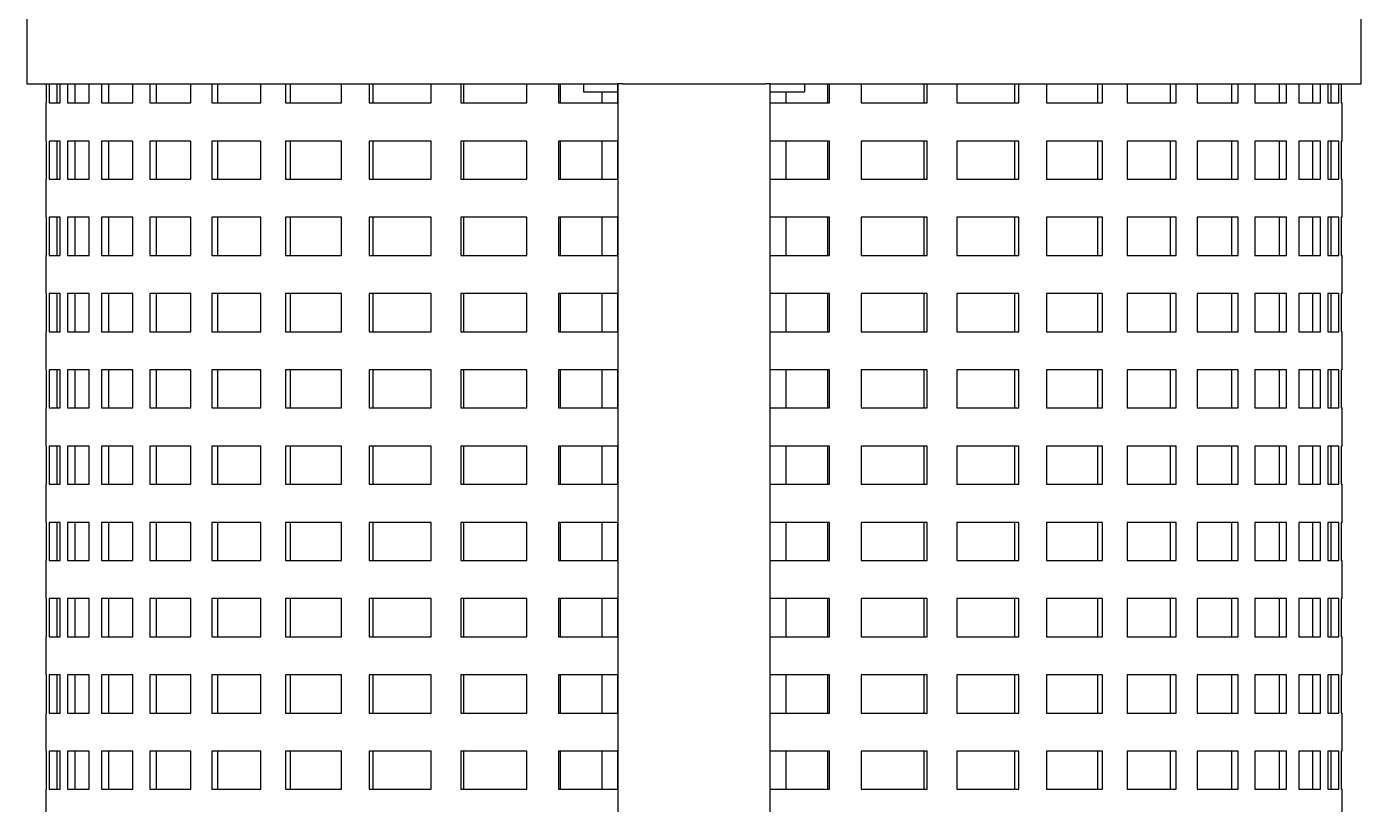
# Model space of a CAD drawing. Header units: millimetres. Extents: x 2214 to 8154, y -2115 to 2085.
# Drawn here: x 3843.4 to 4193.4, y 1075 to 1278.9 of the extents above; entities that cross this region are included whole.
import ezdxf

# ---------------------------------------------------------------- set-up
doc = ezdxf.new("R2010")
doc.units = ezdxf.units.MM

# ---------------------------------------------------------------- blocks, each defined once
blk = doc.blocks.new('front')
for p, q in [((-544.82, 1178.32), (-544.82, 1148.32)), ((-194.82, 1148.32), (-194.82, 1178.32)), ((-544.82, 1148.32), (-389.83, 1148.32)), ((-539.58, 1143.32), (-539.58, 1148.32)), ((-538.91, 1148.32), (-538.91, 1143.32)), ((-536.92, 1148.32), (-536.92, 1143.32)), ((-536.06, 1143.32), (-536.06, 1148.32)), ((-534.08, 1148.32), (-534.08, 1143.32)), ((-532.15, 1148.32), (-532.15, 1143.32)), ((-528.45, 1143.32), (-528.45, 1148.32)), ((-525.21, 1148.32), (-525.21, 1143.32)), ((-523.38, 1148.32), (-523.38, 1143.32)), ((-516.94, 1143.32), (-516.94, 1148.32)), ((-512.51, 1148.32), (-512.51, 1143.32)), ((-510.83, 1148.32), (-510.83, 1143.32)), ((-501.8, 1143.32), (-501.8, 1148.32)), ((-496.3, 1148.32), (-496.3, 1143.32)), ((-494.81, 1148.32), (-494.81, 1143.32)), ((-483.42, 1143.32), (-483.42, 1148.32)), ((-476.97, 1148.32), (-476.97, 1143.32)), ((-475.71, 1148.32), (-475.71, 1143.32)), ((-462.23, 1143.32), (-462.23, 1148.32)), ((-455, 1148.32), (-455, 1143.32)), ((-454, 1148.32), (-454, 1143.32)), ((-438.77, 1143.32), (-438.77, 1148.32)), ((-430.94, 1148.32), (-430.94, 1143.32)), ((-430.22, 1148.32), (-430.22, 1143.32)), ((-413.62, 1143.32), (-413.62, 1148.32)), ((-405.37, 1148.32), (-405.37, 1143.32)), ((-404.95, 1148.32), (-404.95, 1143.32)), ((-398.82, 1148.32), (-398.82, 1146.27)), ((-389.83, 1143.32), (-389.83, 1148.32)), ((-389.83, 1143.32), (-389.83, 1148.32)), ((-389.81, 1148.32), (-389.81, 1148.32)), ((-389.81, 1148.32), (-389.81, 808.32)), ((-389.81, 1148.32), (-389.81, 808.32)), ((-388.49, 1148.32), (-389.81, 1148.32)), ((-388.49, 1148.32), (-351.12, 1148.32)), ((-349.81, 1148.32), (-351.12, 1148.32)), ((-349.83, 1148.32), (-194.82, 1148.32)), ((-349.81, 808.32), (-349.81, 1148.32)), ((-340.82, 1148.32), (-340.82, 1146.27)), ((-334.69, 1143.32), (-334.69, 1148.32)), ((-334.27, 1143.32), (-334.27, 1148.32)), ((-326.02, 1148.32), (-326.02, 1143.32)), ((-309.42, 1143.32), (-309.42, 1148.32)), ((-308.7, 1143.32), (-308.7, 1148.32)), ((-300.87, 1148.32), (-300.87, 1143.32)), ((-285.64, 1143.32), (-285.64, 1148.32)), ((-284.64, 1143.32), (-284.64, 1148.32)), ((-277.41, 1148.32), (-277.41, 1143.32)), ((-263.93, 1143.32), (-263.93, 1148.32)), ((-262.67, 1143.32), (-262.67, 1148.32)), ((-256.22, 1148.32), (-256.22, 1143.32)), ((-244.83, 1143.32), (-244.83, 1148.32)), ((-243.35, 1143.32), (-243.35, 1148.32)), ((-237.84, 1148.32), (-237.84, 1143.32)), ((-228.81, 1143.32), (-228.81, 1148.32)), ((-227.13, 1143.32), (-227.13, 1148.32)), ((-222.7, 1148.32), (-222.7, 1143.32)), ((-216.26, 1143.32), (-216.26, 1148.32)), ((-214.43, 1143.32), (-214.43, 1148.32)), ((-211.19, 1148.32), (-211.19, 1143.32)), ((-207.49, 1143.32), (-207.49, 1148.32)), ((-205.56, 1143.32), (-205.56, 1148.32)), ((-203.58, 1148.32), (-203.58, 1143.32)), ((-202.72, 1143.32), (-202.72, 1148.32)), ((-200.73, 1143.32), (-200.73, 1148.32)), ((-200.06, 1148.32), (-200.06, 1143.32)), ((-398.82, 1146.27), (-389.83, 1146.27)), ((-393.97, 1146.27), (-393.97, 1143.32)), ((-349.81, 1146.27), (-340.82, 1146.27)), ((-345.67, 1143.32), (-345.67, 1146.27)), ((-539.82, 1143.32), (-539.82, 1133.32)), ((-539.82, 1143.32), (-539.58, 1143.32)), ((-538.91, 1143.32), (-536.06, 1143.32)), ((-534.08, 1143.32), (-528.45, 1143.32)), ((-525.21, 1143.32), (-516.94, 1143.32)), ((-512.51, 1143.32), (-501.8, 1143.32)), ((-496.3, 1143.32), (-483.42, 1143.32)), ((-476.97, 1143.32), (-462.23, 1143.32)), ((-455, 1143.32), (-438.77, 1143.32)), ((-430.94, 1143.32), (-413.62, 1143.32)), ((-405.37, 1143.32), (-389.83, 1143.32)), ((-349.83, 1143.32), (-334.27, 1143.32)), ((-326.02, 1143.32), (-308.7, 1143.32)), ((-300.87, 1143.32), (-284.64, 1143.32)), ((-277.41, 1143.32), (-262.67, 1143.32)), ((-256.22, 1143.32), (-243.35, 1143.32)), ((-237.84, 1143.32), (-227.13, 1143.32)), ((-222.7, 1143.32), (-214.43, 1143.32)), ((-211.19, 1143.32), (-205.56, 1143.32)), ((-203.58, 1143.32), (-200.73, 1143.32)), ((-200.06, 1143.32), (-199.82, 1143.32)), ((-199.82, 1133.32), (-199.82, 1143.32)), ((-539.58, 1133.32), (-539.82, 1133.32)), ((-539.58, 1123.32), (-539.58, 1133.32)), ((-536.06, 1133.32), (-538.91, 1133.32)), ((-538.91, 1133.32), (-538.91, 1123.32)), ((-536.92, 1133.32), (-536.92, 1123.32)), ((-536.06, 1123.32), (-536.06, 1133.32)), ((-528.45, 1133.32), (-534.08, 1133.32)), ((-534.08, 1133.32), (-534.08, 1123.32)), ((-532.15, 1133.32), (-532.15, 1123.32)), ((-528.45, 1123.32), (-528.45, 1133.32)), ((-516.94, 1133.32), (-525.21, 1133.32)), ((-525.21, 1133.32), (-525.21, 1123.32)), ((-523.38, 1133.32), (-523.38, 1123.32)), ((-516.94, 1123.32), (-516.94, 1133.32)), ((-501.8, 1133.32), (-512.51, 1133.32)), ((-512.51, 1133.32), (-512.51, 1123.32)), ((-510.83, 1133.32), (-510.83, 1123.32)), ((-501.8, 1123.32), (-501.8, 1133.32)), ((-483.42, 1133.32), (-496.3, 1133.32)), ((-496.3, 1133.32), (-496.3, 1123.32)), ((-494.81, 1133.32), (-494.81, 1123.32)), ((-483.42, 1123.32), (-483.42, 1133.32)), ((-462.23, 1133.32), (-476.97, 1133.32)), ((-476.97, 1133.32), (-476.97, 1123.32)), ((-475.71, 1133.32), (-475.71, 1123.32)), ((-462.23, 1123.32), (-462.23, 1133.32)), ((-438.77, 1133.32), (-455, 1133.32)), ((-455, 1133.32), (-455, 1123.32)), ((-454, 1133.32), (-454, 1123.32)), ((-438.77, 1123.32), (-438.77, 1133.32)), ((-413.62, 1133.32), (-430.94, 1133.32)), ((-430.94, 1133.32), (-430.94, 1123.32)), ((-430.22, 1133.32), (-430.22, 1123.32)), ((-413.62, 1123.32), (-413.62, 1133.32)), ((-389.83, 1133.32), (-405.37, 1133.32)), ((-405.37, 1133.32), (-405.37, 1123.32)), ((-404.95, 1133.32), (-404.95, 1123.32)), ((-393.97, 1133.32), (-393.97, 1123.32)), ((-389.83, 1123.32), (-389.83, 1133.32)), ((-389.83, 1123.32), (-389.83, 1133.32)), ((-334.27, 1133.32), (-349.83, 1133.32)), ((-345.67, 1123.32), (-345.67, 1133.32)), ((-334.69, 1123.32), (-334.69, 1133.32)), ((-334.27, 1123.32), (-334.27, 1133.32)), ((-308.7, 1133.32), (-326.02, 1133.32)), ((-326.02, 1133.32), (-326.02, 1123.32)), ((-309.42, 1123.32), (-309.42, 1133.32)), ((-308.7, 1123.32), (-308.7, 1133.32)), ((-284.64, 1133.32), (-300.87, 1133.32)), ((-300.87, 1133.32), (-300.87, 1123.32)), ((-285.64, 1123.32), (-285.64, 1133.32)), ((-284.64, 1123.32), (-284.64, 1133.32)), ((-262.67, 1133.32), (-277.41, 1133.32)), ((-277.41, 1133.32), (-277.41, 1123.32)), ((-263.93, 1123.32), (-263.93, 1133.32)), ((-262.67, 1123.32), (-262.67, 1133.32)), ((-243.35, 1133.32), (-256.22, 1133.32)), ((-256.22, 1133.32), (-256.22, 1123.32)), ((-244.83, 1123.32), (-244.83, 1133.32)), ((-243.35, 1123.32), (-243.35, 1133.32)), ((-227.13, 1133.32), (-237.84, 1133.32)), ((-237.84, 1133.32), (-237.84, 1123.32)), ((-228.81, 1123.32), (-228.81, 1133.32)), ((-227.13, 1123.32), (-227.13, 1133.32)), ((-214.43, 1133.32), (-222.7, 1133.32)), ((-222.7, 1133.32), (-222.7, 1123.32)), ((-216.26, 1123.32), (-216.26, 1133.32)), ((-214.43, 1123.32), (-214.43, 1133.32)), ((-205.56, 1133.32), (-211.19, 1133.32)), ((-211.19, 1133.32), (-211.19, 1123.32)), ((-207.49, 1123.32), (-207.49, 1133.32)), ((-205.56, 1123.32), (-205.56, 1133.32)), ((-200.73, 1133.32), (-203.58, 1133.32)), ((-203.58, 1133.32), (-203.58, 1123.32)), ((-202.72, 1123.32), (-202.72, 1133.32)), ((-200.73, 1123.32), (-200.73, 1133.32)), ((-199.82, 1133.32), (-200.06, 1133.32)), ((-200.06, 1133.32), (-200.06, 1123.32)), ((-539.82, 1123.32), (-539.82, 1113.32)), ((-539.82, 1123.32), (-539.58, 1123.32)), ((-538.91, 1123.32), (-536.06, 1123.32)), ((-534.08, 1123.32), (-528.45, 1123.32)), ((-525.21, 1123.32), (-516.94, 1123.32)), ((-512.51, 1123.32), (-501.8, 1123.32)), ((-496.3, 1123.32), (-483.42, 1123.32)), ((-476.97, 1123.32), (-462.23, 1123.32)), ((-455, 1123.32), (-438.77, 1123.32)), ((-430.94, 1123.32), (-413.62, 1123.32)), ((-405.37, 1123.32), (-389.83, 1123.32)), ((-349.83, 1123.32), (-334.27, 1123.32)), ((-326.02, 1123.32), (-308.7, 1123.32)), ((-300.87, 1123.32), (-284.64, 1123.32)), ((-277.41, 1123.32), (-262.67, 1123.32)), ((-256.22, 1123.32), (-243.35, 1123.32)), ((-237.84, 1123.32), (-227.13, 1123.32)), ((-222.7, 1123.32), (-214.43, 1123.32)), ((-211.19, 1123.32), (-205.56, 1123.32)), ((-203.58, 1123.32), (-200.73, 1123.32)), ((-200.06, 1123.32), (-199.82, 1123.32)), ((-199.82, 1113.32), (-199.82, 1123.32)), ((-539.58, 1113.32), (-539.82, 1113.32)), ((-539.58, 1103.32), (-539.58, 1113.32)), ((-536.06, 1113.32), (-538.91, 1113.32)), ((-538.91, 1113.32), (-538.91, 1103.32)), ((-536.92, 1113.32), (-536.92, 1103.32)), ((-536.06, 1103.32), (-536.06, 1113.32)), ((-528.45, 1113.32), (-534.08, 1113.32)), ((-534.08, 1113.32), (-534.08, 1103.32)), ((-532.15, 1113.32), (-532.15, 1103.32)), ((-528.45, 1103.32), (-528.45, 1113.32)), ((-516.94, 1113.32), (-525.21, 1113.32)), ((-525.21, 1113.32), (-525.21, 1103.32)), ((-523.38, 1113.32), (-523.38, 1103.32)), ((-516.94, 1103.32), (-516.94, 1113.32)), ((-501.8, 1113.32), (-512.51, 1113.32)), ((-512.51, 1113.32), (-512.51, 1103.32)), ((-510.83, 1113.32), (-510.83, 1103.32)), ((-501.8, 1103.32), (-501.8, 1113.32)), ((-483.42, 1113.32), (-496.3, 1113.32)), ((-496.3, 1113.32), (-496.3, 1103.32)), ((-494.81, 1113.32), (-494.81, 1103.32)), ((-483.42, 1103.32), (-483.42, 1113.32)), ((-462.23, 1113.32), (-476.97, 1113.32)), ((-476.97, 1113.32), (-476.97, 1103.32)), ((-475.71, 1113.32), (-475.71, 1103.32)), ((-462.23, 1103.32), (-462.23, 1113.32)), ((-438.77, 1113.32), (-455, 1113.32)), ((-455, 1113.32), (-455, 1103.32)), ((-454, 1113.32), (-454, 1103.32)), ((-438.77, 1103.32), (-438.77, 1113.32)), ((-413.62, 1113.32), (-430.94, 1113.32)), ((-430.94, 1113.32), (-430.94, 1103.32)), ((-430.22, 1113.32), (-430.22, 1103.32)), ((-413.62, 1103.32), (-413.62, 1113.32)), ((-389.83, 1113.32), (-405.37, 1113.32)), ((-405.37, 1113.32), (-405.37, 1103.32)), ((-404.95, 1113.32), (-404.95, 1103.32)), ((-393.97, 1113.32), (-393.97, 1103.32)), ((-389.83, 1103.32), (-389.83, 1113.32)), ((-389.83, 1103.32), (-389.83, 1113.32)), ((-334.27, 1113.32), (-349.83, 1113.32)), ((-345.67, 1103.32), (-345.67, 1113.32)), ((-334.69, 1103.32), (-334.69, 1113.32)), ((-334.27, 1103.32), (-334.27, 1113.32)), ((-308.7, 1113.32), (-326.02, 1113.32)), ((-326.02, 1113.32), (-326.02, 1103.32)), ((-309.42, 1103.32), (-309.42, 1113.32)), ((-308.7, 1103.32), (-308.7, 1113.32)), ((-284.64, 1113.32), (-300.87, 1113.32)), ((-300.87, 1113.32), (-300.87, 1103.32)), ((-285.64, 1103.32), (-285.64, 1113.32)), ((-284.64, 1103.32), (-284.64, 1113.32)), ((-262.67, 1113.32), (-277.41, 1113.32)), ((-277.41, 1113.32), (-277.41, 1103.32)), ((-263.93, 1103.32), (-263.93, 1113.32)), ((-262.67, 1103.32), (-262.67, 1113.32)), ((-243.35, 1113.32), (-256.22, 1113.32)), ((-256.22, 1113.32), (-256.22, 1103.32)), ((-244.83, 1103.32), (-244.83, 1113.32)), ((-243.35, 1103.32), (-243.35, 1113.32)), ((-227.13, 1113.32), (-237.84, 1113.32)), ((-237.84, 1113.32), (-237.84, 1103.32)), ((-228.81, 1103.32), (-228.81, 1113.32)), ((-227.13, 1103.32), (-227.13, 1113.32)), ((-214.43, 1113.32), (-222.7, 1113.32)), ((-222.7, 1113.32), (-222.7, 1103.32)), ((-216.26, 1103.32), (-216.26, 1113.32)), ((-214.43, 1103.32), (-214.43, 1113.32)), ((-205.56, 1113.32), (-211.19, 1113.32)), ((-211.19, 1113.32), (-211.19, 1103.32)), ((-207.49, 1103.32), (-207.49, 1113.32)), ((-205.56, 1103.32), (-205.56, 1113.32)), ((-200.73, 1113.32), (-203.58, 1113.32)), ((-203.58, 1113.32), (-203.58, 1103.32)), ((-202.72, 1103.32), (-202.72, 1113.32)), ((-200.73, 1103.32), (-200.73, 1113.32)), ((-199.82, 1113.32), (-200.06, 1113.32)), ((-200.06, 1113.32), (-200.06, 1103.32)), ((-539.82, 1103.32), (-539.82, 1093.32)), ((-539.82, 1103.32), (-539.58, 1103.32)), ((-538.91, 1103.32), (-536.06, 1103.32)), ((-534.08, 1103.32), (-528.45, 1103.32)), ((-525.21, 1103.32), (-516.94, 1103.32)), ((-512.51, 1103.32), (-501.8, 1103.32)), ((-496.3, 1103.32), (-483.42, 1103.32)), ((-476.97, 1103.32), (-462.23, 1103.32)), ((-455, 1103.32), (-438.77, 1103.32)), ((-430.94, 1103.32), (-413.62, 1103.32)), ((-405.37, 1103.32), (-389.83, 1103.32)), ((-349.83, 1103.32), (-334.27, 1103.32)), ((-326.02, 1103.32), (-308.7, 1103.32)), ((-300.87, 1103.32), (-284.64, 1103.32)), ((-277.41, 1103.32), (-262.67, 1103.32)), ((-256.22, 1103.32), (-243.35, 1103.32)), ((-237.84, 1103.32), (-227.13, 1103.32)), ((-222.7, 1103.32), (-214.43, 1103.32)), ((-211.19, 1103.32), (-205.56, 1103.32)), ((-203.58, 1103.32), (-200.73, 1103.32)), ((-200.06, 1103.32), (-199.82, 1103.32)), ((-199.82, 1093.32), (-199.82, 1103.32)), ((-539.58, 1093.32), (-539.82, 1093.32)), ((-539.58, 1083.32), (-539.58, 1093.32)), ((-536.06, 1093.32), (-538.91, 1093.32)), ((-538.91, 1093.32), (-538.91, 1083.32)), ((-536.92, 1093.32), (-536.92, 1083.32)), ((-536.06, 1083.32), (-536.06, 1093.32)), ((-528.45, 1093.32), (-534.08, 1093.32)), ((-534.08, 1093.32), (-534.08, 1083.32)), ((-532.15, 1093.32), (-532.15, 1083.32)), ((-528.45, 1083.32), (-528.45, 1093.32)), ((-516.94, 1093.32), (-525.21, 1093.32)), ((-525.21, 1093.32), (-525.21, 1083.32)), ((-523.38, 1093.32), (-523.38, 1083.32)), ((-516.94, 1083.32), (-516.94, 1093.32)), ((-501.8, 1093.32), (-512.51, 1093.32)), ((-512.51, 1093.32), (-512.51, 1083.32)), ((-510.83, 1093.32), (-510.83, 1083.32)), ((-501.8, 1083.32), (-501.8, 1093.32)), ((-483.42, 1093.32), (-496.3, 1093.32)), ((-496.3, 1093.32), (-496.3, 1083.32)), ((-494.81, 1093.32), (-494.81, 1083.32)), ((-483.42, 1083.32), (-483.42, 1093.32)), ((-462.23, 1093.32), (-476.97, 1093.32)), ((-476.97, 1093.32), (-476.97, 1083.32)), ((-475.71, 1093.32), (-475.71, 1083.32)), ((-462.23, 1083.32), (-462.23, 1093.32)), ((-438.77, 1093.32), (-455, 1093.32)), ((-455, 1093.32), (-455, 1083.32)), ((-454, 1093.32), (-454, 1083.32)), ((-438.77, 1083.32), (-438.77, 1093.32)), ((-413.62, 1093.32), (-430.94, 1093.32)), ((-430.94, 1093.32), (-430.94, 1083.32)), ((-430.22, 1093.32), (-430.22, 1083.32)), ((-413.62, 1083.32), (-413.62, 1093.32)), ((-389.83, 1093.32), (-405.37, 1093.32)), ((-405.37, 1093.32), (-405.37, 1083.32)), ((-404.95, 1093.32), (-404.95, 1083.32)), ((-393.97, 1093.32), (-393.97, 1083.32)), ((-389.83, 1083.32), (-389.83, 1093.32)), ((-389.83, 1083.32), (-389.83, 1093.32)), ((-334.27, 1093.32), (-349.83, 1093.32)), ((-345.67, 1083.32), (-345.67, 1093.32)), ((-334.69, 1083.32), (-334.69, 1093.32)), ((-334.27, 1083.32), (-334.27, 1093.32)), ((-308.7, 1093.32), (-326.02, 1093.32)), ((-326.02, 1093.32), (-326.02, 1083.32)), ((-309.42, 1083.32), (-309.42, 1093.32)), ((-308.7, 1083.32), (-308.7, 1093.32)), ((-284.64, 1093.32), (-300.87, 1093.32)), ((-300.87, 1093.32), (-300.87, 1083.32)), ((-285.64, 1083.32), (-285.64, 1093.32)), ((-284.64, 1083.32), (-284.64, 1093.32)), ((-262.67, 1093.32), (-277.41, 1093.32)), ((-277.41, 1093.32), (-277.41, 1083.32)), ((-263.93, 1083.32), (-263.93, 1093.32)), ((-262.67, 1083.32), (-262.67, 1093.32)), ((-243.35, 1093.32), (-256.22, 1093.32)), ((-256.22, 1093.32), (-256.22, 1083.32)), ((-244.83, 1083.32), (-244.83, 1093.32)), ((-243.35, 1083.32), (-243.35, 1093.32)), ((-227.13, 1093.32), (-237.84, 1093.32)), ((-237.84, 1093.32), (-237.84, 1083.32)), ((-228.81, 1083.32), (-228.81, 1093.32)), ((-227.13, 1083.32), (-227.13, 1093.32)), ((-214.43, 1093.32), (-222.7, 1093.32)), ((-222.7, 1093.32), (-222.7, 1083.32)), ((-216.26, 1083.32), (-216.26, 1093.32)), ((-214.43, 1083.32), (-214.43, 1093.32)), ((-205.56, 1093.32), (-211.19, 1093.32)), ((-211.19, 1093.32), (-211.19, 1083.32)), ((-207.49, 1083.32), (-207.49, 1093.32)), ((-205.56, 1083.32), (-205.56, 1093.32)), ((-200.73, 1093.32), (-203.58, 1093.32)), ((-203.58, 1093.32), (-203.58, 1083.32)), ((-202.72, 1083.32), (-202.72, 1093.32)), ((-200.73, 1083.32), (-200.73, 1093.32)), ((-199.82, 1093.32), (-200.06, 1093.32)), ((-200.06, 1093.32), (-200.06, 1083.32)), ((-539.82, 1083.32), (-539.82, 1073.32)), ((-539.82, 1083.32), (-539.58, 1083.32)), ((-538.91, 1083.32), (-536.06, 1083.32)), ((-534.08, 1083.32), (-528.45, 1083.32)), ((-525.21, 1083.32), (-516.94, 1083.32)), ((-512.51, 1083.32), (-501.8, 1083.32)), ((-496.3, 1083.32), (-483.42, 1083.32)), ((-476.97, 1083.32), (-462.23, 1083.32)), ((-455, 1083.32), (-438.77, 1083.32)), ((-430.94, 1083.32), (-413.62, 1083.32)), ((-405.37, 1083.32), (-389.83, 1083.32)), ((-349.83, 1083.32), (-334.27, 1083.32)), ((-326.02, 1083.32), (-308.7, 1083.32)), ((-300.87, 1083.32), (-284.64, 1083.32)), ((-277.41, 1083.32), (-262.67, 1083.32)), ((-256.22, 1083.32), (-243.35, 1083.32)), ((-237.84, 1083.32), (-227.13, 1083.32)), ((-222.7, 1083.32), (-214.43, 1083.32)), ((-211.19, 1083.32), (-205.56, 1083.32)), ((-203.58, 1083.32), (-200.73, 1083.32)), ((-200.06, 1083.32), (-199.82, 1083.32)), ((-199.82, 1073.32), (-199.82, 1083.32)), ((-539.58, 1073.32), (-539.82, 1073.32)), ((-539.58, 1063.32), (-539.58, 1073.32)), ((-536.06, 1073.32), (-538.91, 1073.32)), ((-538.91, 1073.32), (-538.91, 1063.32)), ((-536.92, 1073.32), (-536.92, 1063.32)), ((-536.06, 1063.32), (-536.06, 1073.32)), ((-528.45, 1073.32), (-534.08, 1073.32)), ((-534.08, 1073.32), (-534.08, 1063.32)), ((-532.15, 1073.32), (-532.15, 1063.32)), ((-528.45, 1063.32), (-528.45, 1073.32)), ((-516.94, 1073.32), (-525.21, 1073.32)), ((-525.21, 1073.32), (-525.21, 1063.32)), ((-523.38, 1073.32), (-523.38, 1063.32)), ((-516.94, 1063.32), (-516.94, 1073.32)), ((-501.8, 1073.32), (-512.51, 1073.32)), ((-512.51, 1073.32), (-512.51, 1063.32)), ((-510.83, 1073.32), (-510.83, 1063.32)), ((-501.8, 1063.32), (-501.8, 1073.32)), ((-483.42, 1073.32), (-496.3, 1073.32)), ((-496.3, 1073.32), (-496.3, 1063.32)), ((-494.81, 1073.32), (-494.81, 1063.32)), ((-483.42, 1063.32), (-483.42, 1073.32)), ((-462.23, 1073.32), (-476.97, 1073.32)), ((-476.97, 1073.32), (-476.97, 1063.32)), ((-475.71, 1073.32), (-475.71, 1063.32)), ((-462.23, 1063.32), (-462.23, 1073.32)), ((-438.77, 1073.32), (-455, 1073.32)), ((-455, 1073.32), (-455, 1063.32)), ((-454, 1073.32), (-454, 1063.32)), ((-438.77, 1063.32), (-438.77, 1073.32)), ((-413.62, 1073.32), (-430.94, 1073.32)), ((-430.94, 1073.32), (-430.94, 1063.32)), ((-430.22, 1073.32), (-430.22, 1063.32)), ((-413.62, 1063.32), (-413.62, 1073.32)), ((-389.83, 1073.32), (-405.37, 1073.32)), ((-405.37, 1073.32), (-405.37, 1063.32)), ((-404.95, 1073.32), (-404.95, 1063.32)), ((-393.97, 1073.32), (-393.97, 1063.32)), ((-389.83, 1063.32), (-389.83, 1073.32)), ((-389.83, 1063.32), (-389.83, 1073.32)), ((-334.27, 1073.32), (-349.83, 1073.32)), ((-345.67, 1063.32), (-345.67, 1073.32)), ((-334.69, 1063.32), (-334.69, 1073.32)), ((-334.27, 1063.32), (-334.27, 1073.32)), ((-308.7, 1073.32), (-326.02, 1073.32)), ((-326.02, 1073.32), (-326.02, 1063.32)), ((-309.42, 1063.32), (-309.42, 1073.32)), ((-308.7, 1063.32), (-308.7, 1073.32)), ((-284.64, 1073.32), (-300.87, 1073.32)), ((-300.87, 1073.32), (-300.87, 1063.32)), ((-285.64, 1063.32), (-285.64, 1073.32)), ((-284.64, 1063.32), (-284.64, 1073.32)), ((-262.67, 1073.32), (-277.41, 1073.32)), ((-277.41, 1073.32), (-277.41, 1063.32)), ((-263.93, 1063.32), (-263.93, 1073.32)), ((-262.67, 1063.32), (-262.67, 1073.32)), ((-243.35, 1073.32), (-256.22, 1073.32)), ((-256.22, 1073.32), (-256.22, 1063.32)), ((-244.83, 1063.32), (-244.83, 1073.32)), ((-243.35, 1063.32), (-243.35, 1073.32)), ((-227.13, 1073.32), (-237.84, 1073.32)), ((-237.84, 1073.32), (-237.84, 1063.32)), ((-228.81, 1063.32), (-228.81, 1073.32)), ((-227.13, 1063.32), (-227.13, 1073.32)), ((-214.43, 1073.32), (-222.7, 1073.32)), ((-222.7, 1073.32), (-222.7, 1063.32)), ((-216.26, 1063.32), (-216.26, 1073.32)), ((-214.43, 1063.32), (-214.43, 1073.32)), ((-205.56, 1073.32), (-211.19, 1073.32)), ((-211.19, 1073.32), (-211.19, 1063.32)), ((-207.49, 1063.32), (-207.49, 1073.32)), ((-205.56, 1063.32), (-205.56, 1073.32)), ((-200.73, 1073.32), (-203.58, 1073.32)), ((-203.58, 1073.32), (-203.58, 1063.32)), ((-202.72, 1063.32), (-202.72, 1073.32)), ((-200.73, 1063.32), (-200.73, 1073.32)), ((-199.82, 1073.32), (-200.06, 1073.32)), ((-200.06, 1073.32), (-200.06, 1063.32)), ((-539.82, 1063.32), (-539.82, 1053.32)), ((-539.82, 1063.32), (-539.58, 1063.32)), ((-538.91, 1063.32), (-536.06, 1063.32)), ((-534.08, 1063.32), (-528.45, 1063.32)), ((-525.21, 1063.32), (-516.94, 1063.32)), ((-512.51, 1063.32), (-501.8, 1063.32)), ((-496.3, 1063.32), (-483.42, 1063.32)), ((-476.97, 1063.32), (-462.23, 1063.32)), ((-455, 1063.32), (-438.77, 1063.32)), ((-430.94, 1063.32), (-413.62, 1063.32)), ((-405.37, 1063.32), (-389.83, 1063.32)), ((-349.83, 1063.32), (-334.27, 1063.32)), ((-326.02, 1063.32), (-308.7, 1063.32)), ((-300.87, 1063.32), (-284.64, 1063.32)), ((-277.41, 1063.32), (-262.67, 1063.32)), ((-256.22, 1063.32), (-243.35, 1063.32)), ((-237.84, 1063.32), (-227.13, 1063.32)), ((-222.7, 1063.32), (-214.43, 1063.32)), ((-211.19, 1063.32), (-205.56, 1063.32)), ((-203.58, 1063.32), (-200.73, 1063.32)), ((-200.06, 1063.32), (-199.82, 1063.32)), ((-199.82, 1053.32), (-199.82, 1063.32)), ((-539.58, 1053.32), (-539.82, 1053.32)), ((-539.58, 1043.32), (-539.58, 1053.32)), ((-536.06, 1053.32), (-538.91, 1053.32)), ((-538.91, 1053.32), (-538.91, 1043.32)), ((-536.92, 1053.32), (-536.92, 1043.32)), ((-536.06, 1043.32), (-536.06, 1053.32)), ((-528.45, 1053.32), (-534.08, 1053.32)), ((-534.08, 1053.32), (-534.08, 1043.32)), ((-532.15, 1053.32), (-532.15, 1043.32)), ((-528.45, 1043.32), (-528.45, 1053.32)), ((-516.94, 1053.32), (-525.21, 1053.32)), ((-525.21, 1053.32), (-525.21, 1043.32)), ((-523.38, 1053.32), (-523.38, 1043.32)), ((-516.94, 1043.32), (-516.94, 1053.32)), ((-501.8, 1053.32), (-512.51, 1053.32)), ((-512.51, 1053.32), (-512.51, 1043.32)), ((-510.83, 1053.32), (-510.83, 1043.32)), ((-501.8, 1043.32), (-501.8, 1053.32)), ((-483.42, 1053.32), (-496.3, 1053.32)), ((-496.3, 1053.32), (-496.3, 1043.32)), ((-494.81, 1053.32), (-494.81, 1043.32)), ((-483.42, 1043.32), (-483.42, 1053.32)), ((-462.23, 1053.32), (-476.97, 1053.32)), ((-476.97, 1053.32), (-476.97, 1043.32)), ((-475.71, 1053.32), (-475.71, 1043.32)), ((-462.23, 1043.32), (-462.23, 1053.32)), ((-438.77, 1053.32), (-455, 1053.32)), ((-455, 1053.32), (-455, 1043.32)), ((-454, 1053.32), (-454, 1043.32)), ((-438.77, 1043.32), (-438.77, 1053.32)), ((-413.62, 1053.32), (-430.94, 1053.32)), ((-430.94, 1053.32), (-430.94, 1043.32)), ((-430.22, 1053.32), (-430.22, 1043.32)), ((-413.62, 1043.32), (-413.62, 1053.32)), ((-389.83, 1053.32), (-405.37, 1053.32)), ((-405.37, 1053.32), (-405.37, 1043.32)), ((-404.95, 1053.32), (-404.95, 1043.32)), ((-393.97, 1053.32), (-393.97, 1043.32)), ((-389.83, 1043.32), (-389.83, 1053.32)), ((-389.83, 1043.32), (-389.83, 1053.32)), ((-334.27, 1053.32), (-349.83, 1053.32)), ((-345.67, 1043.32), (-345.67, 1053.32)), ((-334.69, 1043.32), (-334.69, 1053.32)), ((-334.27, 1043.32), (-334.27, 1053.32)), ((-308.7, 1053.32), (-326.02, 1053.32)), ((-326.02, 1053.32), (-326.02, 1043.32)), ((-309.42, 1043.32), (-309.42, 1053.32)), ((-308.7, 1043.32), (-308.7, 1053.32)), ((-284.64, 1053.32), (-300.87, 1053.32)), ((-300.87, 1053.32), (-300.87, 1043.32)), ((-285.64, 1043.32), (-285.64, 1053.32)), ((-284.64, 1043.32), (-284.64, 1053.32)), ((-262.67, 1053.32), (-277.41, 1053.32)), ((-277.41, 1053.32), (-277.41, 1043.32)), ((-263.93, 1043.32), (-263.93, 1053.32)), ((-262.67, 1043.32), (-262.67, 1053.32)), ((-243.35, 1053.32), (-256.22, 1053.32)), ((-256.22, 1053.32), (-256.22, 1043.32)), ((-244.83, 1043.32), (-244.83, 1053.32)), ((-243.35, 1043.32), (-243.35, 1053.32)), ((-227.13, 1053.32), (-237.84, 1053.32)), ((-237.84, 1053.32), (-237.84, 1043.32)), ((-228.81, 1043.32), (-228.81, 1053.32)), ((-227.13, 1043.32), (-227.13, 1053.32)), ((-214.43, 1053.32), (-222.7, 1053.32)), ((-222.7, 1053.32), (-222.7, 1043.32)), ((-216.26, 1043.32), (-216.26, 1053.32)), ((-214.43, 1043.32), (-214.43, 1053.32)), ((-205.56, 1053.32), (-211.19, 1053.32)), ((-211.19, 1053.32), (-211.19, 1043.32)), ((-207.49, 1043.32), (-207.49, 1053.32)), ((-205.56, 1043.32), (-205.56, 1053.32)), ((-200.73, 1053.32), (-203.58, 1053.32)), ((-203.58, 1053.32), (-203.58, 1043.32)), ((-202.72, 1043.32), (-202.72, 1053.32)), ((-200.73, 1043.32), (-200.73, 1053.32)), ((-199.82, 1053.32), (-200.06, 1053.32)), ((-200.06, 1053.32), (-200.06, 1043.32)), ((-539.82, 1043.32), (-539.82, 1033.32)), ((-539.82, 1043.32), (-539.58, 1043.32)), ((-538.91, 1043.32), (-536.06, 1043.32)), ((-534.08, 1043.32), (-528.45, 1043.32)), ((-525.21, 1043.32), (-516.94, 1043.32)), ((-512.51, 1043.32), (-501.8, 1043.32)), ((-496.3, 1043.32), (-483.42, 1043.32)), ((-476.97, 1043.32), (-462.23, 1043.32)), ((-455, 1043.32), (-438.77, 1043.32)), ((-430.94, 1043.32), (-413.62, 1043.32)), ((-405.37, 1043.32), (-389.83, 1043.32)), ((-349.83, 1043.32), (-334.27, 1043.32)), ((-326.02, 1043.32), (-308.7, 1043.32)), ((-300.87, 1043.32), (-284.64, 1043.32)), ((-277.41, 1043.32), (-262.67, 1043.32)), ((-256.22, 1043.32), (-243.35, 1043.32)), ((-237.84, 1043.32), (-227.13, 1043.32)), ((-222.7, 1043.32), (-214.43, 1043.32)), ((-211.19, 1043.32), (-205.56, 1043.32)), ((-203.58, 1043.32), (-200.73, 1043.32)), ((-200.06, 1043.32), (-199.82, 1043.32)), ((-199.82, 1033.32), (-199.82, 1043.32)), ((-539.58, 1033.32), (-539.82, 1033.32)), ((-539.58, 1023.32), (-539.58, 1033.32)), ((-536.06, 1033.32), (-538.91, 1033.32)), ((-538.91, 1033.32), (-538.91, 1023.32)), ((-536.92, 1033.32), (-536.92, 1023.32)), ((-536.06, 1023.32), (-536.06, 1033.32)), ((-528.45, 1033.32), (-534.08, 1033.32)), ((-534.08, 1033.32), (-534.08, 1023.32)), ((-532.15, 1033.32), (-532.15, 1023.32)), ((-528.45, 1023.32), (-528.45, 1033.32)), ((-516.94, 1033.32), (-525.21, 1033.32)), ((-525.21, 1033.32), (-525.21, 1023.32)), ((-523.38, 1033.32), (-523.38, 1023.32)), ((-516.94, 1023.32), (-516.94, 1033.32)), ((-501.8, 1033.32), (-512.51, 1033.32)), ((-512.51, 1033.32), (-512.51, 1023.32)), ((-510.83, 1033.32), (-510.83, 1023.32)), ((-501.8, 1023.32), (-501.8, 1033.32)), ((-483.42, 1033.32), (-496.3, 1033.32)), ((-496.3, 1033.32), (-496.3, 1023.32)), ((-494.81, 1033.32), (-494.81, 1023.32)), ((-483.42, 1023.32), (-483.42, 1033.32)), ((-462.23, 1033.32), (-476.97, 1033.32)), ((-476.97, 1033.32), (-476.97, 1023.32)), ((-475.71, 1033.32), (-475.71, 1023.32)), ((-462.23, 1023.32), (-462.23, 1033.32)), ((-438.77, 1033.32), (-455, 1033.32)), ((-455, 1033.32), (-455, 1023.32)), ((-454, 1033.32), (-454, 1023.32)), ((-438.77, 1023.32), (-438.77, 1033.32)), ((-413.62, 1033.32), (-430.94, 1033.32)), ((-430.94, 1033.32), (-430.94, 1023.32)), ((-430.22, 1033.32), (-430.22, 1023.32)), ((-413.62, 1023.32), (-413.62, 1033.32)), ((-389.83, 1033.32), (-405.37, 1033.32)), ((-405.37, 1033.32), (-405.37, 1023.32)), ((-404.95, 1033.32), (-404.95, 1023.32)), ((-393.97, 1033.32), (-393.97, 1023.32)), ((-389.83, 1023.32), (-389.83, 1033.32)), ((-389.83, 1023.32), (-389.83, 1033.32)), ((-334.27, 1033.32), (-349.83, 1033.32)), ((-345.67, 1023.32), (-345.67, 1033.32)), ((-334.69, 1023.32), (-334.69, 1033.32)), ((-334.27, 1023.32), (-334.27, 1033.32)), ((-308.7, 1033.32), (-326.02, 1033.32)), ((-326.02, 1033.32), (-326.02, 1023.32)), ((-309.42, 1023.32), (-309.42, 1033.32)), ((-308.7, 1023.32), (-308.7, 1033.32)), ((-284.64, 1033.32), (-300.87, 1033.32)), ((-300.87, 1033.32), (-300.87, 1023.32)), ((-285.64, 1023.32), (-285.64, 1033.32)), ((-284.64, 1023.32), (-284.64, 1033.32)), ((-262.67, 1033.32), (-277.41, 1033.32)), ((-277.41, 1033.32), (-277.41, 1023.32)), ((-263.93, 1023.32), (-263.93, 1033.32)), ((-262.67, 1023.32), (-262.67, 1033.32)), ((-243.35, 1033.32), (-256.22, 1033.32)), ((-256.22, 1033.32), (-256.22, 1023.32)), ((-244.83, 1023.32), (-244.83, 1033.32)), ((-243.35, 1023.32), (-243.35, 1033.32)), ((-227.13, 1033.32), (-237.84, 1033.32)), ((-237.84, 1033.32), (-237.84, 1023.32)), ((-228.81, 1023.32), (-228.81, 1033.32)), ((-227.13, 1023.32), (-227.13, 1033.32)), ((-214.43, 1033.32), (-222.7, 1033.32)), ((-222.7, 1033.32), (-222.7, 1023.32)), ((-216.26, 1023.32), (-216.26, 1033.32)), ((-214.43, 1023.32), (-214.43, 1033.32)), ((-205.56, 1033.32), (-211.19, 1033.32)), ((-211.19, 1033.32), (-211.19, 1023.32)), ((-207.49, 1023.32), (-207.49, 1033.32)), ((-205.56, 1023.32), (-205.56, 1033.32)), ((-200.73, 1033.32), (-203.58, 1033.32)), ((-203.58, 1033.32), (-203.58, 1023.32)), ((-202.72, 1023.32), (-202.72, 1033.32)), ((-200.73, 1023.32), (-200.73, 1033.32)), ((-199.82, 1033.32), (-200.06, 1033.32)), ((-200.06, 1033.32), (-200.06, 1023.32)), ((-539.82, 1023.32), (-539.82, 1013.32)), ((-539.82, 1023.32), (-539.58, 1023.32)), ((-538.91, 1023.32), (-536.06, 1023.32)), ((-534.08, 1023.32), (-528.45, 1023.32)), ((-525.21, 1023.32), (-516.94, 1023.32)), ((-512.51, 1023.32), (-501.8, 1023.32)), ((-496.3, 1023.32), (-483.42, 1023.32)), ((-476.97, 1023.32), (-462.23, 1023.32)), ((-455, 1023.32), (-438.77, 1023.32)), ((-430.94, 1023.32), (-413.62, 1023.32)), ((-405.37, 1023.32), (-389.83, 1023.32)), ((-349.83, 1023.32), (-334.27, 1023.32)), ((-326.02, 1023.32), (-308.7, 1023.32)), ((-300.87, 1023.32), (-284.64, 1023.32)), ((-277.41, 1023.32), (-262.67, 1023.32)), ((-256.22, 1023.32), (-243.35, 1023.32)), ((-237.84, 1023.32), (-227.13, 1023.32)), ((-222.7, 1023.32), (-214.43, 1023.32)), ((-211.19, 1023.32), (-205.56, 1023.32)), ((-203.58, 1023.32), (-200.73, 1023.32)), ((-200.06, 1023.32), (-199.82, 1023.32)), ((-199.82, 1013.32), (-199.82, 1023.32)), ((-539.58, 1013.32), (-539.82, 1013.32)), ((-539.58, 1003.32), (-539.58, 1013.32)), ((-536.06, 1013.32), (-538.91, 1013.32)), ((-538.91, 1013.32), (-538.91, 1003.32)), ((-536.92, 1013.32), (-536.92, 1003.32)), ((-536.06, 1003.32), (-536.06, 1013.32)), ((-528.45, 1013.32), (-534.08, 1013.32)), ((-534.08, 1013.32), (-534.08, 1003.32)), ((-532.15, 1013.32), (-532.15, 1003.32)), ((-528.45, 1003.32), (-528.45, 1013.32)), ((-516.94, 1013.32), (-525.21, 1013.32)), ((-525.21, 1013.32), (-525.21, 1003.32)), ((-523.38, 1013.32), (-523.38, 1003.32)), ((-516.94, 1003.32), (-516.94, 1013.32)), ((-501.8, 1013.32), (-512.51, 1013.32)), ((-512.51, 1013.32), (-512.51, 1003.32)), ((-510.83, 1013.32), (-510.83, 1003.32)), ((-501.8, 1003.32), (-501.8, 1013.32)), ((-483.42, 1013.32), (-496.3, 1013.32)), ((-496.3, 1013.32), (-496.3, 1003.32)), ((-494.81, 1013.32), (-494.81, 1003.32)), ((-483.42, 1003.32), (-483.42, 1013.32)), ((-462.23, 1013.32), (-476.97, 1013.32)), ((-476.97, 1013.32), (-476.97, 1003.32)), ((-475.71, 1013.32), (-475.71, 1003.32)), ((-462.23, 1003.32), (-462.23, 1013.32)), ((-438.77, 1013.32), (-455, 1013.32)), ((-455, 1013.32), (-455, 1003.32)), ((-454, 1013.32), (-454, 1003.32)), ((-438.77, 1003.32), (-438.77, 1013.32)), ((-413.62, 1013.32), (-430.94, 1013.32)), ((-430.94, 1013.32), (-430.94, 1003.32)), ((-430.22, 1013.32), (-430.22, 1003.32)), ((-413.62, 1003.32), (-413.62, 1013.32)), ((-389.83, 1013.32), (-405.37, 1013.32)), ((-405.37, 1013.32), (-405.37, 1003.32)), ((-404.95, 1013.32), (-404.95, 1003.32)), ((-393.97, 1013.32), (-393.97, 1003.32)), ((-389.83, 1003.32), (-389.83, 1013.32)), ((-389.83, 1003.32), (-389.83, 1013.32)), ((-334.27, 1013.32), (-349.83, 1013.32)), ((-345.67, 1003.32), (-345.67, 1013.32)), ((-334.69, 1003.32), (-334.69, 1013.32)), ((-334.27, 1003.32), (-334.27, 1013.32)), ((-308.7, 1013.32), (-326.02, 1013.32)), ((-326.02, 1013.32), (-326.02, 1003.32)), ((-309.42, 1003.32), (-309.42, 1013.32)), ((-308.7, 1003.32), (-308.7, 1013.32)), ((-284.64, 1013.32), (-300.87, 1013.32)), ((-300.87, 1013.32), (-300.87, 1003.32)), ((-285.64, 1003.32), (-285.64, 1013.32)), ((-284.64, 1003.32), (-284.64, 1013.32)), ((-262.67, 1013.32), (-277.41, 1013.32)), ((-277.41, 1013.32), (-277.41, 1003.32)), ((-263.93, 1003.32), (-263.93, 1013.32)), ((-262.67, 1003.32), (-262.67, 1013.32)), ((-243.35, 1013.32), (-256.22, 1013.32)), ((-256.22, 1013.32), (-256.22, 1003.32)), ((-244.83, 1003.32), (-244.83, 1013.32)), ((-243.35, 1003.32), (-243.35, 1013.32)), ((-227.13, 1013.32), (-237.84, 1013.32)), ((-237.84, 1013.32), (-237.84, 1003.32)), ((-228.81, 1003.32), (-228.81, 1013.32)), ((-227.13, 1003.32), (-227.13, 1013.32)), ((-214.43, 1013.32), (-222.7, 1013.32)), ((-222.7, 1013.32), (-222.7, 1003.32)), ((-216.26, 1003.32), (-216.26, 1013.32)), ((-214.43, 1003.32), (-214.43, 1013.32)), ((-205.56, 1013.32), (-211.19, 1013.32)), ((-211.19, 1013.32), (-211.19, 1003.32)), ((-207.49, 1003.32), (-207.49, 1013.32)), ((-205.56, 1003.32), (-205.56, 1013.32)), ((-200.73, 1013.32), (-203.58, 1013.32)), ((-203.58, 1013.32), (-203.58, 1003.32)), ((-202.72, 1003.32), (-202.72, 1013.32)), ((-200.73, 1003.32), (-200.73, 1013.32)), ((-199.82, 1013.32), (-200.06, 1013.32)), ((-200.06, 1013.32), (-200.06, 1003.32)), ((-539.82, 1003.32), (-539.82, 993.32)), ((-539.82, 1003.32), (-539.58, 1003.32)), ((-538.91, 1003.32), (-536.06, 1003.32)), ((-534.08, 1003.32), (-528.45, 1003.32)), ((-525.21, 1003.32), (-516.94, 1003.32)), ((-512.51, 1003.32), (-501.8, 1003.32)), ((-496.3, 1003.32), (-483.42, 1003.32)), ((-476.97, 1003.32), (-462.23, 1003.32)), ((-455, 1003.32), (-438.77, 1003.32)), ((-430.94, 1003.32), (-413.62, 1003.32)), ((-405.37, 1003.32), (-389.83, 1003.32)), ((-349.83, 1003.32), (-334.27, 1003.32)), ((-326.02, 1003.32), (-308.7, 1003.32)), ((-300.87, 1003.32), (-284.64, 1003.32)), ((-277.41, 1003.32), (-262.67, 1003.32)), ((-256.22, 1003.32), (-243.35, 1003.32)), ((-237.84, 1003.32), (-227.13, 1003.32)), ((-222.7, 1003.32), (-214.43, 1003.32)), ((-211.19, 1003.32), (-205.56, 1003.32)), ((-203.58, 1003.32), (-200.73, 1003.32)), ((-200.06, 1003.32), (-199.82, 1003.32)), ((-199.82, 993.32), (-199.82, 1003.32)), ((-539.58, 993.32), (-539.82, 993.32)), ((-539.58, 983.32), (-539.58, 993.32)), ((-536.06, 993.32), (-538.91, 993.32)), ((-538.91, 993.32), (-538.91, 983.32)), ((-536.92, 993.32), (-536.92, 983.32)), ((-536.06, 983.32), (-536.06, 993.32)), ((-528.45, 993.32), (-534.08, 993.32)), ((-534.08, 993.32), (-534.08, 983.32)), ((-532.15, 993.32), (-532.15, 983.32)), ((-528.45, 983.32), (-528.45, 993.32)), ((-516.94, 993.32), (-525.21, 993.32)), ((-525.21, 993.32), (-525.21, 983.32)), ((-523.38, 993.32), (-523.38, 983.32)), ((-516.94, 983.32), (-516.94, 993.32)), ((-501.8, 993.32), (-512.51, 993.32)), ((-512.51, 993.32), (-512.51, 983.32)), ((-510.83, 993.32), (-510.83, 983.32)), ((-501.8, 983.32), (-501.8, 993.32)), ((-483.42, 993.32), (-496.3, 993.32)), ((-496.3, 993.32), (-496.3, 983.32)), ((-494.81, 993.32), (-494.81, 983.32)), ((-483.42, 983.32), (-483.42, 993.32)), ((-462.23, 993.32), (-476.97, 993.32)), ((-476.97, 993.32), (-476.97, 983.32)), ((-475.71, 993.32), (-475.71, 983.32)), ((-462.23, 983.32), (-462.23, 993.32)), ((-438.77, 993.32), (-455, 993.32)), ((-455, 993.32), (-455, 983.32)), ((-454, 993.32), (-454, 983.32)), ((-438.77, 983.32), (-438.77, 993.32)), ((-413.62, 993.32), (-430.94, 993.32)), ((-430.94, 993.32), (-430.94, 983.32)), ((-430.22, 993.32), (-430.22, 983.32)), ((-413.62, 983.32), (-413.62, 993.32)), ((-389.83, 993.32), (-405.37, 993.32)), ((-405.37, 993.32), (-405.37, 983.32)), ((-404.95, 993.32), (-404.95, 983.32)), ((-393.97, 993.32), (-393.97, 983.32)), ((-389.83, 983.32), (-389.83, 993.32)), ((-389.83, 983.32), (-389.83, 993.32)), ((-334.27, 993.32), (-349.83, 993.32)), ((-345.67, 983.32), (-345.67, 993.32)), ((-334.69, 983.32), (-334.69, 993.32)), ((-334.27, 983.32), (-334.27, 993.32)), ((-308.7, 993.32), (-326.02, 993.32)), ((-326.02, 993.32), (-326.02, 983.32)), ((-309.42, 983.32), (-309.42, 993.32)), ((-308.7, 983.32), (-308.7, 993.32)), ((-284.64, 993.32), (-300.87, 993.32)), ((-300.87, 993.32), (-300.87, 983.32)), ((-285.64, 983.32), (-285.64, 993.32)), ((-284.64, 983.32), (-284.64, 993.32)), ((-262.67, 993.32), (-277.41, 993.32)), ((-277.41, 993.32), (-277.41, 983.32)), ((-263.93, 983.32), (-263.93, 993.32)), ((-262.67, 983.32), (-262.67, 993.32)), ((-243.35, 993.32), (-256.22, 993.32)), ((-256.22, 993.32), (-256.22, 983.32)), ((-244.83, 983.32), (-244.83, 993.32)), ((-243.35, 983.32), (-243.35, 993.32)), ((-227.13, 993.32), (-237.84, 993.32)), ((-237.84, 993.32), (-237.84, 983.32)), ((-228.81, 983.32), (-228.81, 993.32)), ((-227.13, 983.32), (-227.13, 993.32)), ((-214.43, 993.32), (-222.7, 993.32)), ((-222.7, 993.32), (-222.7, 983.32)), ((-216.26, 983.32), (-216.26, 993.32)), ((-214.43, 983.32), (-214.43, 993.32)), ((-205.56, 993.32), (-211.19, 993.32)), ((-211.19, 993.32), (-211.19, 983.32)), ((-207.49, 983.32), (-207.49, 993.32)), ((-205.56, 983.32), (-205.56, 993.32)), ((-200.73, 993.32), (-203.58, 993.32)), ((-203.58, 993.32), (-203.58, 983.32)), ((-202.72, 983.32), (-202.72, 993.32)), ((-200.73, 983.32), (-200.73, 993.32)), ((-199.82, 993.32), (-200.06, 993.32)), ((-200.06, 993.32), (-200.06, 983.32)), ((-539.82, 983.32), (-539.82, 973.32)), ((-539.82, 983.32), (-539.58, 983.32)), ((-538.91, 983.32), (-536.06, 983.32)), ((-534.08, 983.32), (-528.45, 983.32)), ((-525.21, 983.32), (-516.94, 983.32)), ((-512.51, 983.32), (-501.8, 983.32)), ((-496.3, 983.32), (-483.42, 983.32)), ((-476.97, 983.32), (-462.23, 983.32)), ((-455, 983.32), (-438.77, 983.32)), ((-430.94, 983.32), (-413.62, 983.32)), ((-405.37, 983.32), (-389.83, 983.32)), ((-349.83, 983.32), (-334.27, 983.32)), ((-326.02, 983.32), (-308.7, 983.32)), ((-300.87, 983.32), (-284.64, 983.32)), ((-277.41, 983.32), (-262.67, 983.32)), ((-256.22, 983.32), (-243.35, 983.32)), ((-237.84, 983.32), (-227.13, 983.32)), ((-222.7, 983.32), (-214.43, 983.32)), ((-211.19, 983.32), (-205.56, 983.32)), ((-203.58, 983.32), (-200.73, 983.32)), ((-200.06, 983.32), (-199.82, 983.32)), ((-199.82, 973.32), (-199.82, 983.32)), ((-539.58, 973.32), (-539.82, 973.32)), ((-539.58, 963.32), (-539.58, 973.32)), ((-536.06, 973.32), (-538.91, 973.32)), ((-538.91, 973.32), (-538.91, 963.32)), ((-536.92, 973.32), (-536.92, 963.32)), ((-536.06, 963.32), (-536.06, 973.32)), ((-528.45, 973.32), (-534.08, 973.32)), ((-534.08, 973.32), (-534.08, 963.32)), ((-532.15, 973.32), (-532.15, 963.32)), ((-528.45, 963.32), (-528.45, 973.32)), ((-516.94, 973.32), (-525.21, 973.32)), ((-525.21, 973.32), (-525.21, 963.32)), ((-523.38, 973.32), (-523.38, 963.32)), ((-516.94, 963.32), (-516.94, 973.32)), ((-501.8, 973.32), (-512.51, 973.32)), ((-512.51, 973.32), (-512.51, 963.32)), ((-510.83, 973.32), (-510.83, 963.32)), ((-501.8, 963.32), (-501.8, 973.32)), ((-483.42, 973.32), (-496.3, 973.32)), ((-496.3, 973.32), (-496.3, 963.32)), ((-494.81, 973.32), (-494.81, 963.32)), ((-483.42, 963.32), (-483.42, 973.32)), ((-462.23, 973.32), (-476.97, 973.32)), ((-476.97, 973.32), (-476.97, 963.32)), ((-475.71, 973.32), (-475.71, 963.32)), ((-462.23, 963.32), (-462.23, 973.32)), ((-438.77, 973.32), (-455, 973.32)), ((-455, 973.32), (-455, 963.32)), ((-454, 973.32), (-454, 963.32)), ((-438.77, 963.32), (-438.77, 973.32)), ((-413.62, 973.32), (-430.94, 973.32)), ((-430.94, 973.32), (-430.94, 963.32)), ((-430.22, 973.32), (-430.22, 963.32)), ((-413.62, 963.32), (-413.62, 973.32)), ((-389.83, 973.32), (-405.37, 973.32)), ((-405.37, 973.32), (-405.37, 963.32)), ((-404.95, 973.32), (-404.95, 963.32)), ((-393.97, 973.32), (-393.97, 963.32)), ((-389.83, 963.32), (-389.83, 973.32)), ((-389.83, 963.32), (-389.83, 973.32)), ((-334.27, 973.32), (-349.83, 973.32)), ((-345.67, 963.32), (-345.67, 973.32)), ((-334.69, 963.32), (-334.69, 973.32)), ((-334.27, 963.32), (-334.27, 973.32)), ((-308.7, 973.32), (-326.02, 973.32)), ((-326.02, 973.32), (-326.02, 963.32)), ((-309.42, 963.32), (-309.42, 973.32)), ((-308.7, 963.32), (-308.7, 973.32)), ((-284.64, 973.32), (-300.87, 973.32)), ((-300.87, 973.32), (-300.87, 963.32)), ((-285.64, 963.32), (-285.64, 973.32)), ((-284.64, 963.32), (-284.64, 973.32)), ((-262.67, 973.32), (-277.41, 973.32)), ((-277.41, 973.32), (-277.41, 963.32)), ((-263.93, 963.32), (-263.93, 973.32)), ((-262.67, 963.32), (-262.67, 973.32)), ((-243.35, 973.32), (-256.22, 973.32)), ((-256.22, 973.32), (-256.22, 963.32)), ((-244.83, 963.32), (-244.83, 973.32)), ((-243.35, 963.32), (-243.35, 973.32)), ((-227.13, 973.32), (-237.84, 973.32)), ((-237.84, 973.32), (-237.84, 963.32)), ((-228.81, 963.32), (-228.81, 973.32)), ((-227.13, 963.32), (-227.13, 973.32)), ((-214.43, 973.32), (-222.7, 973.32)), ((-222.7, 973.32), (-222.7, 963.32)), ((-216.26, 963.32), (-216.26, 973.32)), ((-214.43, 963.32), (-214.43, 973.32)), ((-205.56, 973.32), (-211.19, 973.32)), ((-211.19, 973.32), (-211.19, 963.32)), ((-207.49, 963.32), (-207.49, 973.32)), ((-205.56, 963.32), (-205.56, 973.32)), ((-200.73, 973.32), (-203.58, 973.32)), ((-203.58, 973.32), (-203.58, 963.32)), ((-202.72, 963.32), (-202.72, 973.32)), ((-200.73, 963.32), (-200.73, 973.32)), ((-199.82, 973.32), (-200.06, 973.32)), ((-200.06, 973.32), (-200.06, 963.32)), ((-539.82, 963.32), (-539.82, 953.32)), ((-539.82, 963.32), (-539.58, 963.32)), ((-538.91, 963.32), (-536.06, 963.32)), ((-534.08, 963.32), (-528.45, 963.32)), ((-525.21, 963.32), (-516.94, 963.32)), ((-512.51, 963.32), (-501.8, 963.32)), ((-496.3, 963.32), (-483.42, 963.32)), ((-476.97, 963.32), (-462.23, 963.32)), ((-455, 963.32), (-438.77, 963.32)), ((-430.94, 963.32), (-413.62, 963.32)), ((-405.37, 963.32), (-389.83, 963.32)), ((-349.83, 963.32), (-334.27, 963.32)), ((-326.02, 963.32), (-308.7, 963.32)), ((-300.87, 963.32), (-284.64, 963.32)), ((-277.41, 963.32), (-262.67, 963.32)), ((-256.22, 963.32), (-243.35, 963.32)), ((-237.84, 963.32), (-227.13, 963.32)), ((-222.7, 963.32), (-214.43, 963.32)), ((-211.19, 963.32), (-205.56, 963.32)), ((-203.58, 963.32), (-200.73, 963.32)), ((-200.06, 963.32), (-199.82, 963.32)), ((-199.82, 953.32), (-199.82, 963.32))]:
    blk.add_line(p, q)

msp = doc.modelspace()

# ---------------------------------------------------------------- block references
msp.add_blockref('front', (4388.21, 115.61))

doc.saveas('drawing.dxf')
